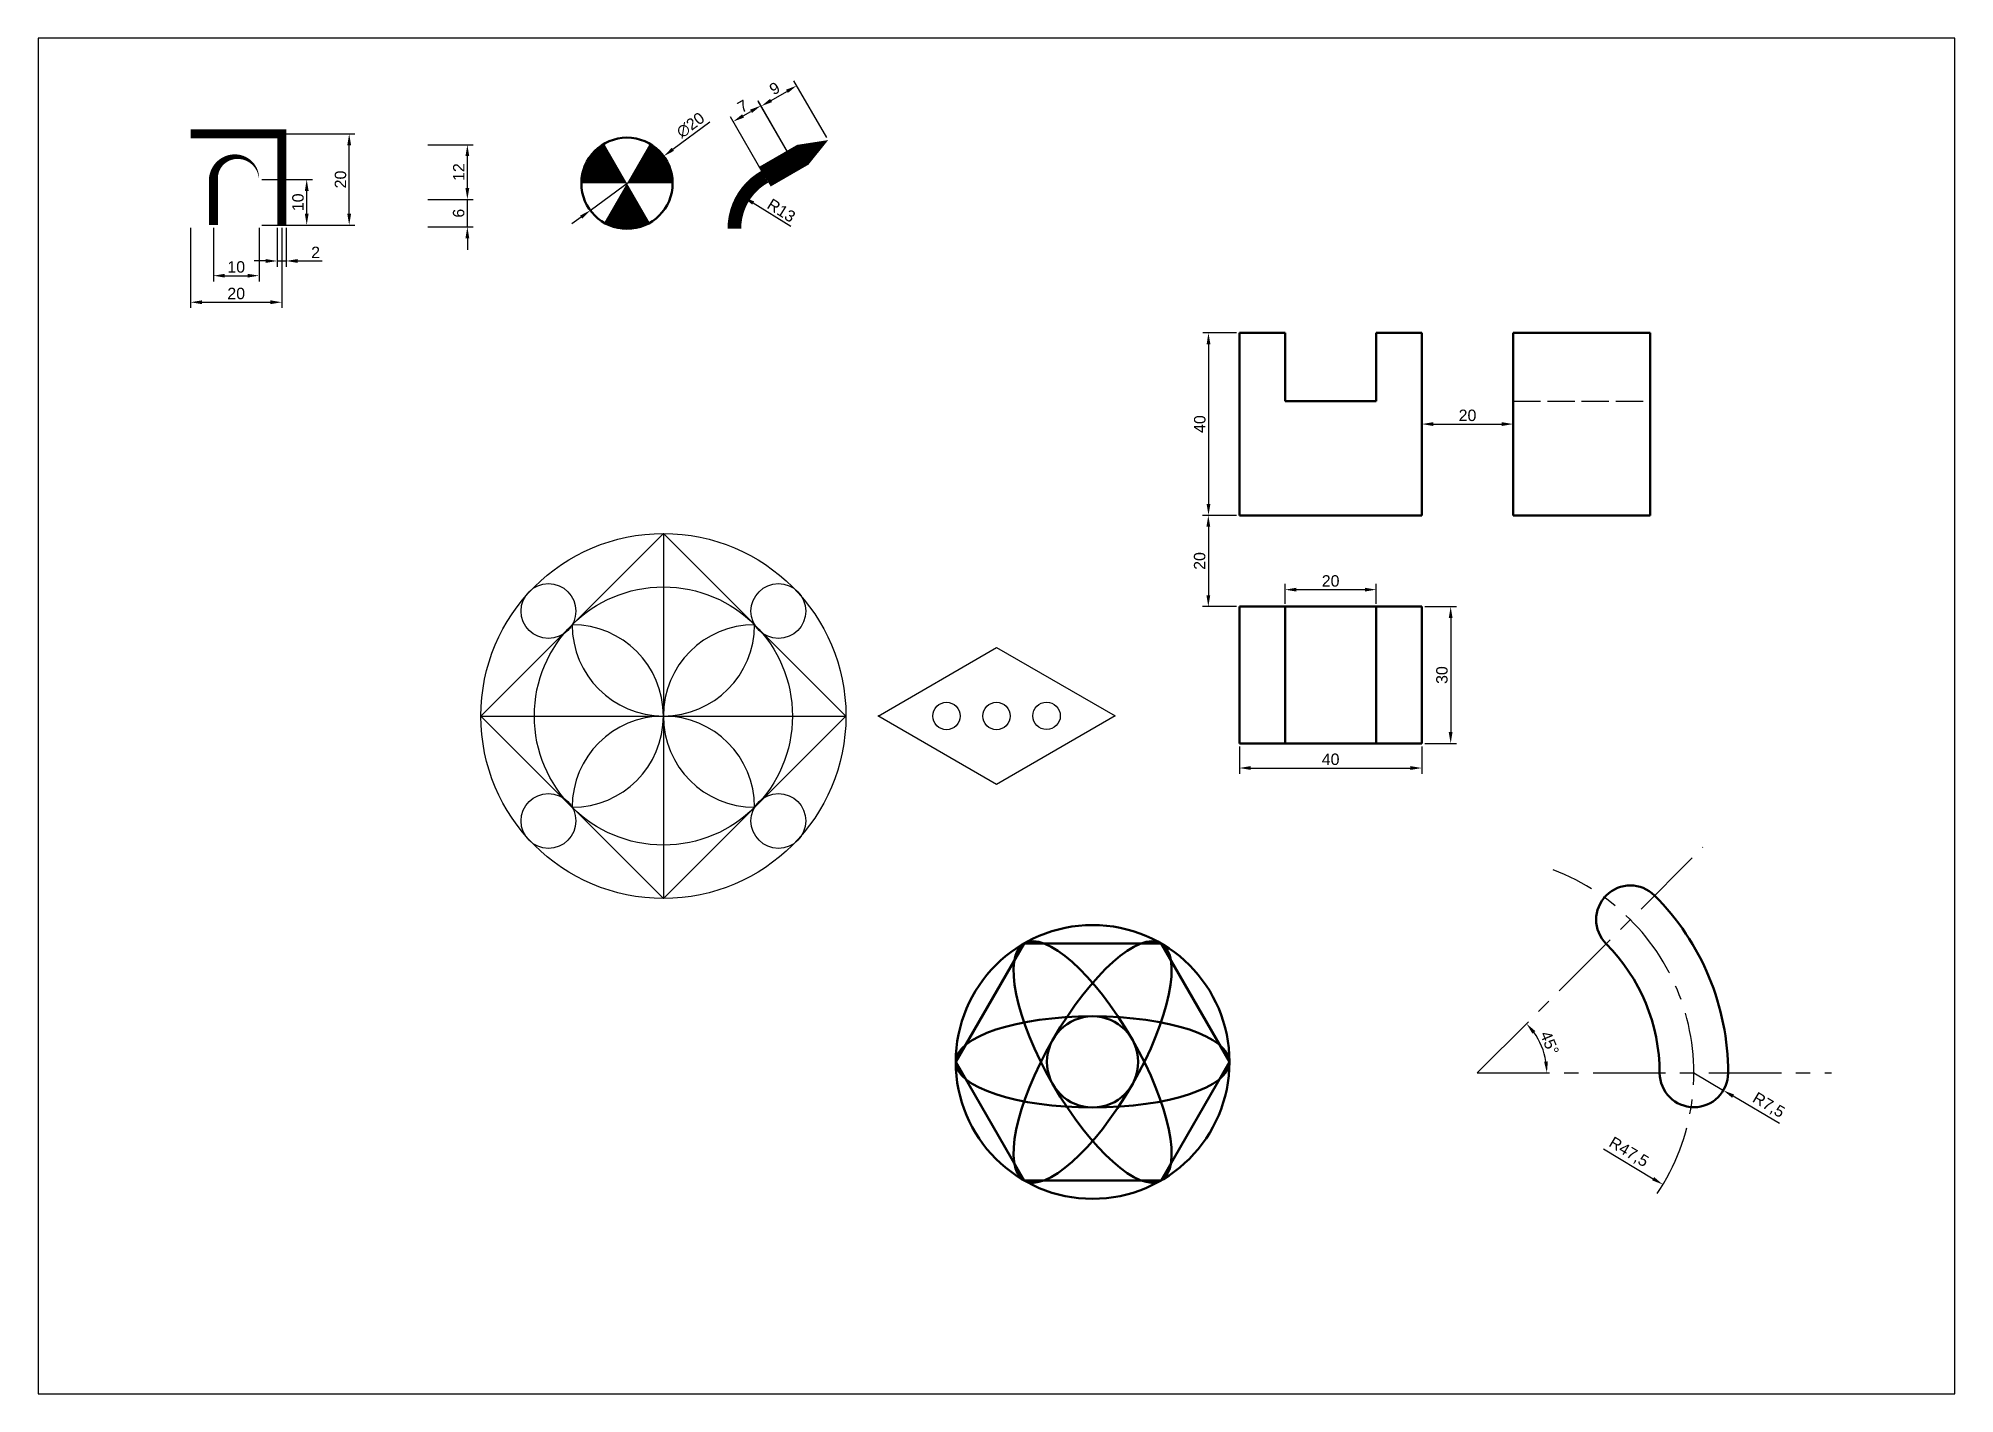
# Model space of a CAD drawing. Header units: millimetres. Extents: x 0 to 420, y 0 to 297.
import ezdxf

# ---------------------------------------------------------------- set-up
doc = ezdxf.new("R2010")
doc.units = ezdxf.units.MM
doc.header["$LTSCALE"] = 0.5
doc.linetypes.add('ACAD_ISO02W100', pattern=[15, 12, -3])
doc.linetypes.add('CENTER', pattern=[50.8, 31.75, -6.35, 6.35, -6.35])
doc.layers.add('csx', color=6, linetype='Continuous', lineweight=50)
for name, color, linetype in [('xsx', 30, 'Continuous'), ('xx', 3, 'ACAD_ISO02W100'), ('zxx', 1, 'CENTER')]:
    doc.layers.add(name, color=color, linetype=linetype)
doc.styles.get("Standard").update_dxf_attribs({"font": 'arial.ttf'})
doc.dimstyles.new('ISO-25', dxfattribs={"dimtxt": 2.5, "dimasz": 2.5, "dimexe": 1.25, "dimexo": 0.625, "dimtad": 1, "dimtxsty": 'Standard', "dimcen": 2.5, "dimadec": 0, "dimazin": 0, "dimtfac": 1, "dimtmove": 0, "dimatfit": 3, "dimfxl": 1, "dimarcsym": 0})

# ---------------------------------------------------------------- blocks, each defined once
blk = doc.blocks.new('*D6')
at = {"layer": 'Defpoints', "color": 0, "transparency": 16777216}
for p in [(263.23, 232.47), (256.46, 192.47), (263.23, 192.47)]:
    blk.add_point(p, dxfattribs=at)
at = {"layer": 'xsx', "color": 0, "lineweight": -2, "transparency": 16777216}
for p, q in [((262.61, 232.47), (255.21, 232.47)), ((256.46, 229.97), (256.46, 194.97)), ((262.61, 192.47), (255.21, 192.47))]:
    blk.add_line(p, q, dxfattribs=at)
at = {"layer": 'xsx', "color": 0, "transparency": 16777216}
for points in [[(256.05, 229.97), (256.88, 229.97), (256.46, 232.47)], [(256.05, 194.97), (256.88, 194.97), (256.46, 192.47)]]:
    blk.add_solid(points, dxfattribs=at)
at = {"layer": 'xsx', "color": 0, "transparency": 16777216, "insert": (254.56, 212.47), "char_height": 2.5, "attachment_point": 5, "rotation": 90}
blk.add_mtext('40', dxfattribs=at)
blk = doc.blocks.new('*D7')
at = {"layer": 'Defpoints', "color": 0, "transparency": 16777216}
for p in [(263.23, 192.47), (256.43, 172.47), (263.23, 172.47)]:
    blk.add_point(p, dxfattribs=at)
at = {"layer": 'xsx', "color": 0, "lineweight": -2, "transparency": 16777216}
for p, q in [((262.61, 192.47), (255.18, 192.47)), ((256.43, 189.97), (256.43, 174.97)), ((262.61, 172.47), (255.18, 172.47))]:
    blk.add_line(p, q, dxfattribs=at)
at = {"layer": 'xsx', "color": 0, "transparency": 16777216}
for points in [[(256.01, 189.97), (256.85, 189.97), (256.43, 192.47)], [(256.01, 174.97), (256.85, 174.97), (256.43, 172.47)]]:
    blk.add_solid(points, dxfattribs=at)
at = {"layer": 'xsx', "color": 0, "transparency": 16777216, "insert": (254.53, 182.47), "char_height": 2.5, "attachment_point": 5, "rotation": 90}
blk.add_mtext('20', dxfattribs=at)
blk = doc.blocks.new('*D8')
at = {"layer": 'Defpoints', "color": 0, "transparency": 16777216}
for p in [(273.23, 172.47), (293.23, 176.19), (293.23, 172.47)]:
    blk.add_point(p, dxfattribs=at)
at = {"layer": 'xsx', "color": 0, "lineweight": -2, "transparency": 16777216}
for p, q in [((273.23, 173.1), (273.23, 177.44)), ((293.23, 173.1), (293.23, 177.44)), ((275.73, 176.19), (290.73, 176.19))]:
    blk.add_line(p, q, dxfattribs=at)
at = {"layer": 'xsx', "color": 0, "transparency": 16777216}
for points in [[(275.73, 176.6), (275.73, 175.77), (273.23, 176.19)], [(290.73, 176.6), (290.73, 175.77), (293.23, 176.19)]]:
    blk.add_solid(points, dxfattribs=at)
at = {"layer": 'xsx', "color": 0, "transparency": 16777216, "insert": (283.23, 178.09), "char_height": 2.5, "attachment_point": 5}
blk.add_mtext('20', dxfattribs=at)
blk = doc.blocks.new('*D9')
at = {"layer": 'Defpoints', "color": 0, "transparency": 16777216}
for p in [(303.23, 172.47), (303.23, 142.47), (309.54, 142.47)]:
    blk.add_point(p, dxfattribs=at)
at = {"layer": 'xsx', "color": 0, "lineweight": -2, "transparency": 16777216}
for p, q in [((303.86, 172.47), (310.79, 172.47)), ((309.54, 169.97), (309.54, 144.97)), ((303.86, 142.47), (310.79, 142.47))]:
    blk.add_line(p, q, dxfattribs=at)
at = {"layer": 'xsx', "color": 0, "transparency": 16777216}
for points in [[(309.12, 169.97), (309.95, 169.97), (309.54, 172.47)], [(309.12, 144.97), (309.95, 144.97), (309.54, 142.47)]]:
    blk.add_solid(points, dxfattribs=at)
at = {"layer": 'xsx', "color": 0, "transparency": 16777216, "insert": (307.63, 157.47), "char_height": 2.5, "attachment_point": 5, "rotation": 90}
blk.add_mtext('30', dxfattribs=at)
blk = doc.blocks.new('*D10')
at = {"layer": 'Defpoints', "color": 0, "transparency": 16777216}
for p in [(263.23, 142.47), (303.23, 142.47), (303.23, 137.1)]:
    blk.add_point(p, dxfattribs=at)
at = {"layer": 'xsx', "color": 0, "lineweight": -2, "transparency": 16777216}
for p, q in [((263.23, 141.85), (263.23, 135.85)), ((303.23, 141.85), (303.23, 135.85)), ((265.73, 137.1), (300.73, 137.1))]:
    blk.add_line(p, q, dxfattribs=at)
at = {"layer": 'xsx', "color": 0, "transparency": 16777216}
for points in [[(265.73, 137.52), (265.73, 136.69), (263.23, 137.1)], [(300.73, 137.52), (300.73, 136.69), (303.23, 137.1)]]:
    blk.add_solid(points, dxfattribs=at)
at = {"layer": 'xsx', "color": 0, "transparency": 16777216, "insert": (283.23, 139), "char_height": 2.5, "attachment_point": 5}
blk.add_mtext('40', dxfattribs=at)
blk = doc.blocks.new('*D11')
at = {"layer": 'Defpoints', "color": 0, "transparency": 16777216}
for p in [(303.23, 212.47), (323.23, 212.47), (323.23, 212.47)]:
    blk.add_point(p, dxfattribs=at)
at = {"layer": 'xsx', "color": 0, "lineweight": -2, "transparency": 16777216}
for p, q in [((303.23, 213.1), (303.23, 213.72)), ((305.73, 212.47), (320.73, 212.47)), ((323.23, 213.1), (323.23, 213.72))]:
    blk.add_line(p, q, dxfattribs=at)
at = {"layer": 'xsx', "color": 0, "transparency": 16777216}
for points in [[(305.73, 212.89), (305.73, 212.05), (303.23, 212.47)], [(320.73, 212.89), (320.73, 212.05), (323.23, 212.47)]]:
    blk.add_solid(points, dxfattribs=at)
at = {"layer": 'xsx', "color": 0, "transparency": 16777216, "insert": (313.23, 214.37), "char_height": 2.5, "attachment_point": 5}
blk.add_mtext('20', dxfattribs=at)
blk = doc.blocks.new('*D12')
at = {"layer": 'Defpoints', "color": 0, "transparency": 16777216}
for p in [(364.84, 119.78), (330.11, 74.23), (315.34, 70.28), (315.34, 70.28), (393.01, 70.28)]:
    blk.add_point(p, dxfattribs=at)
at = {"layer": 'xsx', "color": 0, "lineweight": -2, "transparency": 16777216}
blk.add_arc((315.34, 70.28), 15.29, 9.3793, 35.6207, dxfattribs=at)
at = {"layer": 'xsx', "color": 0, "transparency": 16777216}
for points in [[(327.45, 78.91), (328.09, 79.45), (326.15, 81.09)], [(330.84, 72.8), (330.01, 72.74), (330.63, 70.28)]]:
    blk.add_solid(points, dxfattribs=at)
at = {"layer": 'xsx', "color": 0, "transparency": 16777216, "insert": (331.22, 76.85), "char_height": 2.5, "attachment_point": 5, "rotation": 292.5}
blk.add_mtext('45°', dxfattribs=at)
blk = doc.blocks.new('*D13')
at = {"layer": 'Defpoints', "color": 0, "transparency": 16777216}
for p in [(315.34, 70.28), (356.06, 45.82)]:
    blk.add_point(p, dxfattribs=at)
at = {"layer": 'xsx', "color": 0, "lineweight": -2, "transparency": 16777216}
blk.add_line((343.07, 53.62), (353.92, 47.11), dxfattribs=at)
at = {"layer": 'xsx', "color": 0, "transparency": 16777216}
blk.add_solid([(354.13, 47.46), (353.7, 46.75), (356.06, 45.82)], dxfattribs=at)
at = {"layer": 'xsx', "color": 0, "transparency": 16777216, "insert": (348.51, 52.83), "char_height": 2.5, "attachment_point": 5, "rotation": 329.0088}
blk.add_mtext('R47,5', dxfattribs=at)
blk = doc.blocks.new('*D14')
at = {"layer": 'Defpoints', "color": 0, "transparency": 16777216}
for p in [(362.84, 70.28), (369.3, 66.46)]:
    blk.add_point(p, dxfattribs=at)
at = {"layer": 'xsx', "color": 0, "lineweight": -2, "transparency": 16777216}
for p, q in [((362.84, 70.28), (369.3, 66.46)), ((381.61, 59.18), (371.45, 65.19))]:
    blk.add_line(p, q, dxfattribs=at)
at = {"layer": 'xsx', "color": 0, "transparency": 16777216}
blk.add_solid([(371.66, 65.55), (371.24, 64.83), (369.3, 66.46)], dxfattribs=at)
at = {"layer": 'xsx', "color": 0, "transparency": 16777216, "insert": (379.16, 63.1), "char_height": 2.5, "attachment_point": 5, "rotation": 329.41}
blk.add_mtext('R7,5', dxfattribs=at)
blk = doc.blocks.new('*D15')
at = {"layer": 'Defpoints', "color": 0, "transparency": 16777216}
for p in [(33.37, 256.07), (53.37, 256.07), (53.37, 239.17)]:
    blk.add_point(p, dxfattribs=at)
at = {"layer": 'xsx', "color": 0, "lineweight": -2, "transparency": 16777216}
for p, q in [((33.37, 255.44), (33.37, 237.92)), ((53.37, 255.44), (53.37, 237.92)), ((35.87, 239.17), (50.87, 239.17))]:
    blk.add_line(p, q, dxfattribs=at)
at = {"layer": 'xsx', "color": 0, "transparency": 16777216}
for points in [[(35.87, 239.59), (35.87, 238.75), (33.37, 239.17)], [(50.87, 239.59), (50.87, 238.75), (53.37, 239.17)]]:
    blk.add_solid(points, dxfattribs=at)
at = {"layer": 'xsx', "color": 0, "transparency": 16777216, "insert": (43.37, 241.07), "char_height": 2.5, "attachment_point": 5}
blk.add_mtext('20', dxfattribs=at)
blk = doc.blocks.new('*D16')
at = {"layer": 'Defpoints', "color": 0, "transparency": 16777216}
for p in [(38.37, 256.07), (48.37, 256.07), (48.37, 244.99)]:
    blk.add_point(p, dxfattribs=at)
at = {"layer": 'xsx', "color": 0, "lineweight": -2, "transparency": 16777216}
for p, q in [((38.37, 255.44), (38.37, 243.74)), ((48.37, 255.44), (48.37, 243.74)), ((40.87, 244.99), (45.87, 244.99))]:
    blk.add_line(p, q, dxfattribs=at)
at = {"layer": 'xsx', "color": 0, "transparency": 16777216}
for points in [[(40.87, 245.4), (40.87, 244.57), (38.37, 244.99)], [(45.87, 245.4), (45.87, 244.57), (48.37, 244.99)]]:
    blk.add_solid(points, dxfattribs=at)
at = {"layer": 'xsx', "color": 0, "transparency": 16777216, "insert": (43.37, 246.89), "char_height": 2.5, "attachment_point": 5}
blk.add_mtext('10', dxfattribs=at)
blk = doc.blocks.new('*D17')
at = {"layer": 'Defpoints', "color": 0, "transparency": 16777216}
for p in [(48.37, 266.07), (58.82, 266.07), (48.37, 256.07)]:
    blk.add_point(p, dxfattribs=at)
at = {"layer": 'xsx', "color": 0, "lineweight": -2, "transparency": 16777216}
for p, q in [((49, 266.07), (60.07, 266.07)), ((58.82, 258.57), (58.82, 263.57)), ((49, 256.07), (60.07, 256.07))]:
    blk.add_line(p, q, dxfattribs=at)
at = {"layer": 'xsx', "color": 0, "transparency": 16777216}
for points in [[(58.41, 263.57), (59.24, 263.57), (58.82, 266.07)], [(58.41, 258.57), (59.24, 258.57), (58.82, 256.07)]]:
    blk.add_solid(points, dxfattribs=at)
at = {"layer": 'xsx', "color": 0, "transparency": 16777216, "insert": (56.92, 261.07), "char_height": 2.5, "attachment_point": 5, "rotation": 90}
blk.add_mtext('10', dxfattribs=at)
blk = doc.blocks.new('*D18')
at = {"layer": 'Defpoints', "color": 0, "transparency": 16777216}
for p in [(53.37, 276.07), (68.13, 276.07), (53.37, 256.07)]:
    blk.add_point(p, dxfattribs=at)
at = {"layer": 'xsx', "color": 0, "lineweight": -2, "transparency": 16777216}
for p, q in [((54, 276.07), (69.38, 276.07)), ((68.13, 258.57), (68.13, 273.57)), ((54, 256.07), (69.38, 256.07))]:
    blk.add_line(p, q, dxfattribs=at)
at = {"layer": 'xsx', "color": 0, "transparency": 16777216}
for points in [[(67.71, 273.57), (68.55, 273.57), (68.13, 276.07)], [(67.71, 258.57), (68.55, 258.57), (68.13, 256.07)]]:
    blk.add_solid(points, dxfattribs=at)
at = {"layer": 'xsx', "color": 0, "transparency": 16777216, "insert": (66.23, 266.07), "char_height": 2.5, "attachment_point": 5, "rotation": 90}
blk.add_mtext('20', dxfattribs=at)
blk = doc.blocks.new('*D19')
at = {"layer": 'Defpoints', "color": 0, "transparency": 16777216}
for p in [(52.32, 256.07), (54.32, 256.07), (54.32, 248.21)]:
    blk.add_point(p, dxfattribs=at)
at = {"layer": 'xsx', "color": 0, "lineweight": -2, "transparency": 16777216}
for p, q in [((52.32, 255.44), (52.32, 246.96)), ((54.32, 255.44), (54.32, 246.96)), ((49.82, 248.21), (47.32, 248.21)), ((52.32, 248.21), (54.32, 248.21)), ((56.82, 248.21), (62.22, 248.21))]:
    blk.add_line(p, q, dxfattribs=at)
at = {"layer": 'xsx', "color": 0, "transparency": 16777216}
for points in [[(49.82, 248.63), (49.82, 247.79), (52.32, 248.21)], [(56.82, 248.63), (56.82, 247.79), (54.32, 248.21)]]:
    blk.add_solid(points, dxfattribs=at)
at = {"layer": 'xsx', "color": 0, "transparency": 16777216, "insert": (60.77, 250.09), "char_height": 2.5, "attachment_point": 5}
blk.add_mtext('2', dxfattribs=at)
blk = doc.blocks.new('*D20')
at = {"layer": 'Defpoints', "color": 0, "transparency": 16777216}
for p in [(84.73, 273.68), (94.03, 273.68), (84.73, 261.68)]:
    blk.add_point(p, dxfattribs=at)
at = {"layer": 'xsx', "color": 0, "lineweight": -2, "transparency": 16777216}
for p, q in [((85.35, 273.68), (95.28, 273.68)), ((94.03, 264.18), (94.03, 271.18)), ((85.35, 261.68), (95.28, 261.68))]:
    blk.add_line(p, q, dxfattribs=at)
at = {"layer": 'xsx', "color": 0, "transparency": 16777216}
for points in [[(93.61, 271.18), (94.45, 271.18), (94.03, 273.68)], [(93.61, 264.18), (94.45, 264.18), (94.03, 261.68)]]:
    blk.add_solid(points, dxfattribs=at)
at = {"layer": 'xsx', "color": 0, "transparency": 16777216, "insert": (92.15, 267.68), "char_height": 2.5, "attachment_point": 5, "rotation": 90}
blk.add_mtext('12', dxfattribs=at)
blk = doc.blocks.new('*D21')
at = {"layer": 'Defpoints', "color": 0, "transparency": 16777216}
for p in [(84.73, 261.68), (94.03, 261.68), (84.73, 255.68)]:
    blk.add_point(p, dxfattribs=at)
at = {"layer": 'xsx', "color": 0, "lineweight": -2, "transparency": 16777216}
for p, q in [((94.03, 264.18), (94.03, 266.68)), ((85.35, 261.68), (95.28, 261.68)), ((94.03, 255.68), (94.03, 261.68)), ((85.35, 255.68), (95.28, 255.68)), ((94.03, 253.18), (94.03, 250.68))]:
    blk.add_line(p, q, dxfattribs=at)
at = {"layer": 'xsx', "color": 0, "transparency": 16777216}
for points in [[(93.61, 264.18), (94.45, 264.18), (94.03, 261.68)], [(93.61, 253.18), (94.45, 253.18), (94.03, 255.68)]]:
    blk.add_solid(points, dxfattribs=at)
at = {"layer": 'xsx', "color": 0, "transparency": 16777216, "insert": (92.13, 258.68), "char_height": 2.5, "attachment_point": 5, "rotation": 90}
blk.add_mtext('6', dxfattribs=at)
blk = doc.blocks.new('*D22')
at = {"layer": 'Defpoints', "color": 0, "transparency": 16777216}
for p in [(137.06, 271.18), (120.97, 259.3)]:
    blk.add_point(p, dxfattribs=at)
at = {"layer": 'xsx', "color": 0, "lineweight": -2, "transparency": 16777216}
for p, q in [((147.14, 278.64), (139.07, 272.67)), ((120.97, 259.3), (137.06, 271.18)), ((118.96, 257.81), (116.95, 256.32))]:
    blk.add_line(p, q, dxfattribs=at)
at = {"layer": 'xsx', "color": 0, "transparency": 16777216}
for points in [[(138.82, 273), (139.31, 272.33), (137.06, 271.18)], [(118.71, 258.15), (119.21, 257.48), (120.97, 259.3)]]:
    blk.add_solid(points, dxfattribs=at)
at = {"layer": 'xsx', "color": 0, "transparency": 16777216, "insert": (142.94, 277.98), "char_height": 2.5, "attachment_point": 5, "rotation": 36.4639}
blk.add_mtext('∅20', dxfattribs=at)
blk = doc.blocks.new('*D23')
at = {"layer": 'Defpoints', "color": 0, "transparency": 16777216}
for p in [(158.36, 282.25), (165.32, 270.2), (159.25, 266.7)]:
    blk.add_point(p, dxfattribs=at)
at = {"layer": 'xsx', "color": 0, "lineweight": -2, "transparency": 16777216}
for p, q in [((165, 270.74), (157.73, 283.33)), ((158.94, 267.24), (151.67, 279.83)), ((154.46, 280), (156.19, 281))]:
    blk.add_line(p, q, dxfattribs=at)
at = {"layer": 'xsx', "color": 0, "transparency": 16777216}
for points in [[(155.98, 281.36), (156.4, 280.64), (158.36, 282.25)], [(154.25, 280.36), (154.67, 279.64), (152.29, 278.75)]]:
    blk.add_solid(points, dxfattribs=at)
at = {"layer": 'xsx', "color": 0, "transparency": 16777216, "insert": (154.39, 282.12), "char_height": 2.5, "attachment_point": 5, "rotation": 30}
blk.add_mtext('7', dxfattribs=at)
blk = doc.blocks.new('*D24')
at = {"layer": 'Defpoints', "color": 0, "transparency": 16777216}
for p in [(166.22, 286.63), (173.11, 274.7), (165.32, 270.2)]:
    blk.add_point(p, dxfattribs=at)
at = {"layer": 'xsx', "color": 0, "lineweight": -2, "transparency": 16777216}
for p, q in [((172.8, 275.24), (165.6, 287.71)), ((165, 270.74), (157.8, 283.21)), ((160.59, 283.38), (164.06, 285.38))]:
    blk.add_line(p, q, dxfattribs=at)
at = {"layer": 'xsx', "color": 0, "transparency": 16777216}
for points in [[(163.85, 285.74), (164.26, 285.02), (166.22, 286.63)], [(160.38, 283.74), (160.8, 283.02), (158.43, 282.13)]]:
    blk.add_solid(points, dxfattribs=at)
at = {"layer": 'xsx', "color": 0, "transparency": 16777216, "insert": (161.37, 286.02), "char_height": 2.5, "attachment_point": 5, "rotation": 30}
blk.add_mtext('9', dxfattribs=at)
blk = doc.blocks.new('*D25')
at = {"layer": 'Defpoints', "color": 0, "transparency": 16777216}
for p in [(154.55, 262.24), (165.56, 255.33)]:
    blk.add_point(p, dxfattribs=at)
at = {"layer": 'xsx', "color": 0, "lineweight": -2, "transparency": 16777216}
blk.add_line((164.9, 255.74), (156.66, 260.91), dxfattribs=at)
at = {"layer": 'xsx', "color": 0, "transparency": 16777216}
blk.add_solid([(156.88, 261.26), (156.44, 260.56), (154.55, 262.24)], dxfattribs=at)
at = {"layer": 'xsx', "color": 0, "transparency": 16777216, "insert": (162.85, 259.27), "char_height": 2.5, "attachment_point": 5, "rotation": 327.8786}
blk.add_mtext('R13', dxfattribs=at)

msp = doc.modelspace()

# ---------------------------------------------------------------- linework, layer by layer
for p, q in [((136.998, 188.5), (136.998, 108.5)), ((184.03, 148.5), (210, 163.518)), ((210, 163.518), (235.981, 148.518)), ((96.998, 148.5), (176.998, 148.5)), ((210, 133.518), (184.014, 148.509)), ((235.981, 148.518), (210, 133.518))]:
    msp.add_line(p, q)
for points in [[(0, 0), (420, 0), (420, 297), (0, 297)], [(136.998, 188.5), (96.998, 148.5), (136.998, 108.5), (176.998, 148.5)]]:
    msp.add_lwpolyline(points, close=True)
for centre, radius in [((136.998, 148.5), 40), ((111.8, 171.501), 6.002), ((136.998, 148.5), 28.284), ((162.196, 171.501), 6.002), ((199.03, 148.5), 3), ((210, 148.5), 3), ((220.981, 148.518), 3), ((111.8, 125.499), 6.002), ((162.196, 125.499), 6.002)]:
    msp.add_circle(centre, radius)
for centre, start, end in [((116.998, 148.5), 270, 90), ((136.998, 168.5), 180, 0), ((156.998, 148.5), 90, 270), ((136.998, 128.5), 0, 180)]:
    msp.add_arc(centre, 20, start, end)
at = {"layer": 'csx'}
for p, q in [((263.233, 232.471), (263.233, 192.471)), ((273.233, 232.471), (263.233, 232.471)), ((273.233, 217.471), (273.233, 232.471)), ((303.233, 232.471), (293.233, 232.471)), ((293.233, 232.471), (293.233, 217.471)), ((303.233, 192.471), (303.233, 232.471)), ((323.233, 232.471), (323.233, 192.471)), ((353.233, 232.471), (323.233, 232.471)), ((353.233, 192.471), (353.233, 232.471)), ((293.233, 217.471), (273.233, 217.471)), ((263.233, 192.471), (303.233, 192.471)), ((323.233, 192.471), (353.233, 192.471)), ((263.233, 172.471), (263.233, 142.471)), ((303.233, 172.471), (263.233, 172.471)), ((273.233, 172.471), (273.233, 142.471)), ((293.233, 172.471), (293.233, 142.471)), ((303.233, 142.471), (303.233, 172.471)), ((263.233, 142.471), (303.233, 142.471))]:
    msp.add_line(p, q, dxfattribs=at)
for points in [[(152.556, 255.327, 3, 3, -0.2726313), (159.253, 266.698, 5, 5, 0), (165.315, 270.198, 7, 0, 0), (173.11, 274.698, 0, 0, 0)], [(48.373, 266.067, 0, 0, 0), (48.373, 256.067, 0, 0, 0), (53.373, 256.067, 2, 2, 0), (53.373, 276.067, 2, 2, 0), (33.373, 276.067, 0, 0, 0), (33.373, 256.067, 0, 0, 0), (38.373, 256.067, 2, 2, 0), (38.373, 266.067, 2, 0, -1), (48.373, 266.067, 0, 0, 0.4142136)], [(84.726, 255.679, 0, 0, 0), (84.726, 261.679, 3, 0, 0), (84.726, 273.679, 0, 0, 0)]]:
    msp.add_lwpolyline(points, format="xyseb", dxfattribs=at)
at = {"layer": 'csx', "const_width": 10}
for points in [[(124.013, 265.24, -0.2679492), (126.513, 269.57, -0.2679492)], [(134.013, 265.24, 0.2679492), (131.513, 269.57, 0.2679492)], [(126.513, 260.91, 0.2679492), (131.513, 260.91, 0.2679492)]]:
    msp.add_lwpolyline(points, format="xyb", dxfattribs=at)
at = {"layer": 'csx'}
msp.add_lwpolyline([(261.063, 72.695), (246.063, 98.676), (216.063, 98.676), (201.063, 72.695), (216.063, 46.715), (246.063, 46.715)], close=True, dxfattribs=at)
for centre, radius in [((129.013, 265.24), 10), ((231.063, 72.695), 30), ((231.063, 72.695), 10)]:
    msp.add_circle(centre, radius, dxfattribs=at)
for centre, radius, start, end in [((348.928, 103.865), 7.5, 45, 225), ((315.34, 70.278), 55, 360, 45), ((315.34, 70.278), 40, 0, 45), ((362.84, 70.278), 7.5, 180, 0)]:
    msp.add_arc(centre, radius, start, end, dxfattribs=at)
for major_axis in [(15, 25.981), (-15, 25.981), (30, 0)]:
    msp.add_ellipse((231.063, 72.695), major_axis=major_axis, ratio=0.3333333, dxfattribs=at)
at = {"layer": 'xx'}
msp.add_line((323.233, 217.471), (353.233, 217.471), dxfattribs=at)
at = {"layer": 'zxx'}
for q in [(364.838, 119.775), (393.014, 70.278)]:
    msp.add_line((315.34, 70.278), q, dxfattribs=at)
msp.add_arc((315.34, 70.278), 47.5, 326.19494, 69.47021, dxfattribs=at)

# ---------------------------------------------------------------- dimensions: what is measured, and where the dimension line sits
at = {"layer": 'xsx'}
for p1, p2, distance, picture, middle in [((165.315, 270.198), (173.11, 274.698), 13.776, '*D24', (161.374, 286.025)), ((159.253, 266.698), (165.315, 270.198), 13.918, '*D23', (154.388, 282.124))]:
    dim = msp.add_aligned_dim(p1=p1, p2=p2, distance=distance, dimstyle='ISO-25', dxfattribs=at)
    dim.commit()
    dim.dimension.update_dxf_attribs({"geometry": picture, "text_midpoint": middle})
dim = msp.add_diameter_dim_2p(p1=(120.971, 259.297), p2=(137.056, 271.183), dimstyle='ISO-25', dxfattribs=at)
dim.commit()
dim.dimension.update_dxf_attribs({"geometry": '*D22', "text_midpoint": (144.11, 276.396)})
for base, p1, p2, picture, middle in [((68.13, 276.067), (53.373, 256.067), (53.373, 276.067), '*D18', (66.228, 266.067)), ((94.028, 273.679), (84.726, 261.679), (84.726, 273.679), '*D20', (92.148, 267.679)), ((58.825, 266.067), (48.373, 256.067), (48.373, 266.067), '*D17', (56.923, 261.067)), ((94.028, 261.679), (84.726, 255.679), (84.726, 261.679), '*D21', (92.127, 258.679)), ((256.465, 192.471), (263.233, 232.471), (263.233, 192.471), '*D6', (254.563, 212.471)), ((256.429, 172.471), (263.233, 192.471), (263.233, 172.471), '*D7', (254.528, 182.471)), ((309.537, 142.471), (303.233, 172.471), (303.233, 142.471), '*D9', (307.635, 157.471))]:
    dim = msp.add_linear_dim(base=base, p1=p1, p2=p2, angle=90, dimstyle='ISO-25', dxfattribs=at)
    dim.commit()
    dim.dimension.update_dxf_attribs({"geometry": picture, "text_midpoint": middle})
for center, mpoint, picture, middle in [((165.556, 255.327), (154.546, 262.24), '*D25', (161.839, 257.661)), ((315.34, 70.278), (356.06, 45.819), '*D13', (347.421, 51.009)), ((362.84, 70.278), (369.297, 66.461), '*D14', (378.079, 61.269))]:
    dim = msp.add_radius_dim(center=center, mpoint=mpoint, dimstyle='ISO-25', dxfattribs=at)
    dim.commit()
    dim.dimension.update_dxf_attribs({"geometry": picture, "text_midpoint": middle, "dimtype": 164})
for base, p1, p2, picture, middle in [((53.373, 239.17), (33.373, 256.067), (53.373, 256.067), '*D15', (43.373, 241.072)), ((48.373, 244.988), (38.373, 256.067), (48.373, 256.067), '*D16', (43.373, 246.889)), ((54.319, 248.208), (52.319, 256.067), (54.319, 256.067), '*D19', (60.772, 250.089)), ((323.233, 212.471), (303.233, 212.471), (323.233, 212.471), '*D11', (313.233, 214.373)), ((293.233, 176.187), (273.233, 172.471), (293.233, 172.471), '*D8', (283.233, 178.089)), ((303.233, 137.102), (263.233, 142.471), (303.233, 142.471), '*D10', (283.233, 139.003))]:
    dim = msp.add_linear_dim(base=base, p1=p1, p2=p2, dimstyle='ISO-25', dxfattribs=at)
    dim.commit()
    dim.dimension.update_dxf_attribs({"geometry": picture, "text_midpoint": middle})
dim = msp.add_angular_dim_2l(base=(330.108, 74.235), line1=((315.34, 70.278), (364.838, 119.775)), line2=((315.34, 70.278), (393.014, 70.278)), dimstyle='ISO-25', dxfattribs=at)
dim.commit()
dim.dimension.update_dxf_attribs({"geometry": '*D12', "text_midpoint": (331.218, 76.854)})

doc.saveas('drawing.dxf')
